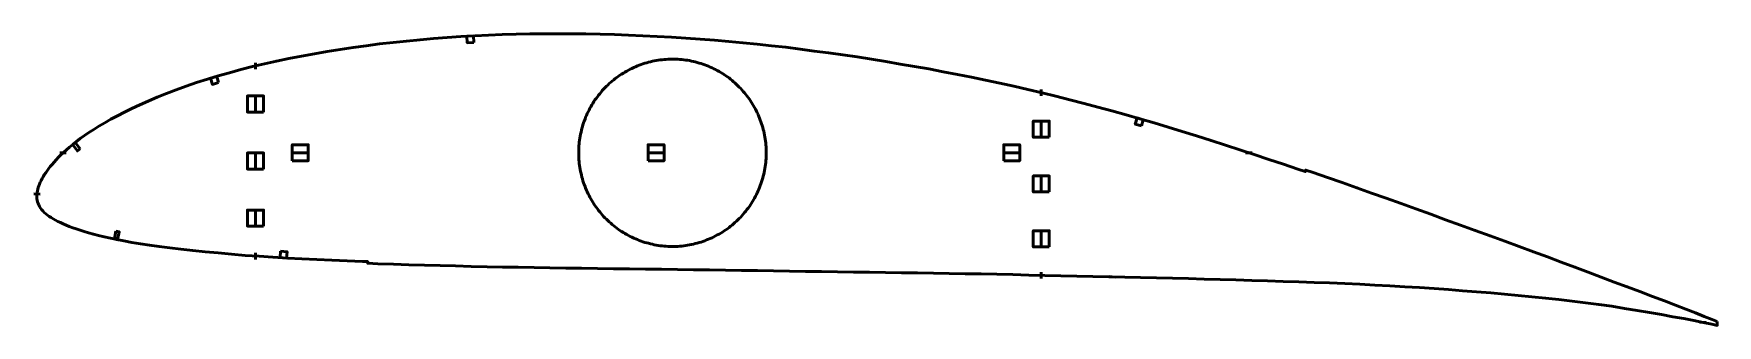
# Model space of a CAD drawing. Header units: metres. Extents: x -4 to 1046, y -7 to 174.
import ezdxf

# ---------------------------------------------------------------- set-up
doc = ezdxf.new("R2010")
doc.units = ezdxf.units.M
doc.layers.add('Layer', color=1, linetype='Continuous', lineweight=50)

msp = doc.modelspace()

# ---------------------------------------------------------------- linework, layer by layer
at = {"layer": 'Layer'}
for p, q in [((394.7, 158.4), (394.7, 158.9)), ((134.7, 152.1), (134.7, 156.1)), ((624.7, 135.4), (624.7, 139.4)), ((134.7, 135.9), (134.7, 124.9)), ((624.7, 120.2), (624.7, 109.2)), ((16.7, 100), (12.7, 100)), ((134.7, 100.4), (134.7, 89.4)), ((168.1, 100), (157.1, 100)), ((336.3, 100), (335.8, 100)), ((390, 100), (379, 100)), ((453.2, 100), (453.7, 100)), ((611.8, 100), (600.8, 100)), ((752.2, 100), (756.2, 100)), ((624.7, 86.1), (624.7, 75.1)), ((0.4, 74.2), (-3.6, 74.5)), ((134.7, 64.8), (134.7, 53.8)), ((624.7, 51.9), (624.7, 40.9)), ((134.7, 37.6), (134.7, 33.6)), ((394.7, 41.6), (394.7, 41.1)), ((624.7, 25.7), (624.7, 21.7)), ((667.1, 22.9), (671.1, 22.5)), ((972.1, 23.3), (971.9, 22.8)), ((967.4, 6.6), (967.4, 6.1)), ((1007, 0.5), (1006.9, 0)), ((1009.5, 9.1), (1009.3, 8.7)), ((1028.2, 2), (1028, 1.5)), ((1026.7, -3.1), (1026.6, -3.6)), ((1035.3, -5.5), (1039.3, -5.8))]:
    msp.add_line(p, q, dxfattribs=at)
for points in [[(1046.3, -5.2), (1043.2, -3.9), (1038.2, -1.9), (1032.7, 0.2), (1026.8, 2.5), (1020.3, 5), (1013.3, 7.7), (1005.9, 10.5), (998.1, 13.5), (990.2, 16.5), (982.1, 19.5), (974, 22.5), (965.8, 25.6), (957.5, 28.8), (949, 31.9), (940.5, 35.1), (931.7, 38.3), (922.8, 41.6), (913.8, 44.9), (904.6, 48.2), (895.4, 51.6), (886.1, 55), (876.9, 58.3), (867.6, 61.7), (858.4, 65), (849.1, 68.4), (839.9, 71.7), (830.7, 74.9), (821.6, 78.2), (812.4, 81.4), (803.3, 84.6), (794.2, 87.7), (789.7, 89.2), (789.4, 88.3), (784.8, 89.8), (775.7, 92.9), (766.7, 95.9), (757.6, 98.9), (748.6, 101.8), (739.6, 104.8), (730.6, 107.6), (721.6, 110.5), (712.7, 113.3), (703.9, 116), (695.1, 118.6), (686.3, 121.2), (677.6, 123.7), (668.8, 126.1), (660.1, 128.5), (651.4, 130.8), (642.6, 133), (633.9, 135.2), (625.2, 137.3), (616.4, 139.4), (607.6, 141.4), (598.9, 143.3), (590, 145.2), (581.2, 147.1), (572.4, 148.8), (563.5, 150.5), (554.6, 152.2), (545.7, 153.8), (536.8, 155.3), (527.9, 156.8), (518.9, 158.3), (510, 159.7), (501, 161), (492.1, 162.2), (483.2, 163.4), (474.3, 164.6), (465.4, 165.7), (456.5, 166.7), (447.6, 167.6), (438.7, 168.5), (429.8, 169.3), (420.9, 170.1), (412, 170.8), (403, 171.4), (394.1, 172), (385.2, 172.5), (376.3, 172.9), (367.4, 173.3), (358.6, 173.6), (349.7, 173.8), (340.8, 174), (332, 174.1), (323.2, 174.2), (314.5, 174.2), (305.8, 174.1), (297.2, 173.9), (288.6, 173.6), (280, 173.3), (271.4, 172.9), (262.8, 172.4), (254.3, 171.8), (245.8, 171.1), (237.3, 170.4), (228.8, 169.6), (220.5, 168.7), (212.1, 167.8), (203.8, 166.7), (195.6, 165.6), (187.5, 164.4), (179.4, 163.1), (171.4, 161.7), (163.4, 160.2), (155.5, 158.7), (147.8, 157.1), (140.3, 155.4), (132.8, 153.7), (125.6, 151.9), (118.5, 149.9), (111.5, 147.9), (104.7, 145.8), (98, 143.7), (91.5, 141.5), (85.3, 139.2), (79.2, 136.9), (73.4, 134.6), (67.8, 132.2), (62.6, 129.9), (57.6, 127.6), (53, 125.3), (48.6, 123.1), (44.5, 120.9), (40.7, 118.7), (37.1, 116.6), (33.9, 114.6), (30.8, 112.6), (28, 110.7), (25.4, 108.8), (23, 107), (20.8, 105.2), (18.7, 103.5), (16.8, 101.9), (15, 100.2), (13.3, 98.7), (11.8, 97.2), (10.4, 95.7), (9.1, 94.2), (7.9, 92.8), (6.7, 91.5), (5.7, 90.1), (4.7, 88.8), (3.9, 87.6), (3, 86.3), (2.3, 85.1), (1.6, 84), (1, 82.8), (0.5, 81.6), (0, 80.5), (-0.5, 79.4), (-0.8, 78.4), (-1.1, 77.3), (-1.3, 76.3), (-1.5, 75.3), (-1.6, 74.2), (-1.7, 73.3), (-1.7, 72.4), (-1.6, 71.4), (-1.5, 70.4), (-1.2, 69.5), (-0.9, 68.5), (-0.5, 67.5), (0, 66.6), (0.6, 65.6), (1.3, 64.7), (2.1, 63.8), (3, 62.9), (3.9, 62), (4.9, 61.2), (6.1, 60.4), (7.3, 59.6), (8.6, 58.8), (10, 58), (11.5, 57.2), (13.1, 56.5), (14.8, 55.7), (16.6, 54.9), (18.6, 54.1), (20.7, 53.3), (22.9, 52.6), (25.3, 51.8), (27.9, 51), (30.6, 50.2), (33.6, 49.3), (36.9, 48.5), (40.4, 47.6), (44.2, 46.8), (48.3, 45.9), (52.7, 45.1), (57.6, 44.2), (62.9, 43.3), (68.6, 42.5), (74.7, 41.6), (81.3, 40.7), (88.2, 39.9), (95.6, 39.1), (103.4, 38.3), (111.5, 37.6), (119.8, 36.8), (128.3, 36.1), (136.9, 35.5), (145.6, 34.9), (154.6, 34.4), (163.7, 33.9), (173, 33.5), (182.4, 33.1), (191.9, 32.7), (201.5, 32.3), (204.7, 32.2), (204.7, 31.2), (211.1, 30.9), (220.7, 30.6), (230.4, 30.3), (240, 30), (249.8, 29.7), (259.5, 29.5), (269.3, 29.2), (279.1, 29), (288.8, 28.8), (298.6, 28.7), (308.4, 28.5), (318.3, 28.4), (328.2, 28.2), (338.1, 28.1), (348, 27.9), (358, 27.8), (368, 27.7), (377.9, 27.5), (387.9, 27.4), (397.9, 27.2), (407.9, 27.1), (417.9, 27), (427.8, 26.8), (437.8, 26.7), (447.8, 26.6), (457.8, 26.4), (467.8, 26.3), (477.8, 26.1), (487.7, 26), (497.7, 25.9), (507.7, 25.7), (517.7, 25.6), (527.6, 25.5), (537.6, 25.3), (547.5, 25.2), (557.5, 25), (567.4, 24.9), (577.3, 24.7), (587.2, 24.5), (597.1, 24.3), (607.1, 24.1), (617, 23.8), (627, 23.6), (636.9, 23.4), (646.9, 23.2), (656.9, 23), (666.8, 22.8), (676.8, 22.5), (686.7, 22.3), (696.7, 22.1), (706.6, 21.8), (716.5, 21.6), (726.4, 21.3), (736.2, 21.1), (746.1, 20.8), (756, 20.5), (765.8, 20.2), (775.6, 19.9), (785.3, 19.6), (794.9, 19.2), (804.5, 18.9), (814, 18.5), (823.4, 18.1), (832.8, 17.6), (842.1, 17.1), (851.4, 16.5), (860.7, 16), (869.7, 15.5), (878.6, 14.9), (887.4, 14.1), (896.2, 13.4), (905, 12.7), (913.6, 12), (922.2, 11.1), (930.7, 10.3), (939.2, 9.5), (947.5, 8.6), (955.8, 7.6), (964.2, 6.5), (972.5, 5.5), (980.6, 4.4), (988.5, 3.1), (996.4, 1.8), (1004.1, 0.5), (1011.6, -0.8), (1018.7, -2.1), (1025.4, -3.3), (1031.7, -4.5), (1037.6, -5.7), (1043, -6.8), (1046.3, -7.5)], [(453.2, 100), (453.2, 101.2), (453.2, 102.5), (453.1, 103.7), (453, 104.9), (452.9, 106.1), (452.8, 107.3), (452.6, 108.6), (452.4, 109.8), (452.2, 111), (451.9, 112.2), (451.7, 113.4), (451.4, 114.6), (451.1, 115.7), (450.7, 116.9), (450.3, 118.1), (449.9, 119.3), (449.5, 120.4), (449.1, 121.6), (448.6, 122.7), (448.1, 123.8), (447.6, 124.9), (447.1, 126), (446.5, 127.1), (445.9, 128.2), (445.3, 129.3), (444.7, 130.3), (444.1, 131.4), (443.4, 132.4), (442.7, 133.4), (442, 134.4), (441.2, 135.4), (440.5, 136.3), (439.7, 137.3), (438.9, 138.2), (438.1, 139.2), (437.3, 140.1), (436.4, 140.9), (435.5, 141.8), (434.7, 142.6), (433.7, 143.5), (432.8, 144.3), (431.9, 145.1), (430.9, 145.8), (430, 146.6), (429, 147.3), (428, 148), (426.9, 148.7), (425.9, 149.4), (424.9, 150), (423.8, 150.6), (422.7, 151.2), (421.6, 151.8), (420.5, 152.4), (419.4, 152.9), (418.3, 153.4), (417.2, 153.9), (416, 154.3), (414.9, 154.8), (413.7, 155.2), (412.6, 155.6), (411.4, 155.9), (410.2, 156.3), (409, 156.6), (407.8, 156.9), (406.6, 157.1), (405.4, 157.4), (404.2, 157.6), (403, 157.8), (401.8, 157.9), (400.6, 158.1), (399.3, 158.2), (398.1, 158.3), (396.9, 158.3), (395.7, 158.3), (394.4, 158.4), (393.2, 158.3), (392, 158.3), (390.7, 158.2), (389.5, 158.1), (388.3, 158), (387.1, 157.9), (385.9, 157.7), (384.6, 157.5), (383.4, 157.3), (382.2, 157), (381, 156.7), (379.8, 156.4), (378.7, 156.1), (377.5, 155.8), (376.3, 155.4), (375.2, 155), (374, 154.6), (372.9, 154.1), (371.7, 153.6), (370.6, 153.2), (369.5, 152.6), (368.4, 152.1), (367.3, 151.5), (366.2, 150.9), (365.1, 150.3), (364.1, 149.7), (363, 149), (362, 148.4), (361, 147.7), (360, 147), (359, 146.2), (358.1, 145.5), (357.1, 144.7), (356.2, 143.9), (355.3, 143.1), (354.4, 142.2), (353.5, 141.4), (352.6, 140.5), (351.8, 139.6), (351, 138.7), (350.2, 137.8), (349.4, 136.8), (348.6, 135.9), (347.9, 134.9), (347.1, 133.9), (346.4, 132.9), (345.7, 131.9), (345.1, 130.8), (344.5, 129.8), (343.8, 128.7), (343.2, 127.7), (342.7, 126.6), (342.1, 125.5), (341.6, 124.4), (341.1, 123.2), (340.6, 122.1), (340.2, 121), (339.7, 119.8), (339.3, 118.7), (338.9, 117.5), (338.6, 116.3), (338.3, 115.2), (338, 114), (337.7, 112.8), (337.4, 111.6), (337.2, 110.4), (337, 109.2), (336.8, 107.9), (336.6, 106.7), (336.5, 105.5), (336.4, 104.3), (336.3, 103.1), (336.3, 101.8), (336.3, 100.6), (336.3, 99.4), (336.3, 98.2), (336.3, 96.9), (336.4, 95.7), (336.5, 94.5), (336.6, 93.3), (336.8, 92.1), (337, 90.8), (337.2, 89.6), (337.4, 88.4), (337.7, 87.2), (338, 86), (338.3, 84.8), (338.6, 83.7), (338.9, 82.5), (339.3, 81.3), (339.7, 80.2), (340.2, 79), (340.6, 77.9), (341.1, 76.8), (341.6, 75.6), (342.1, 74.5), (342.7, 73.4), (343.2, 72.3), (343.8, 71.3), (344.5, 70.2), (345.1, 69.2), (345.7, 68.1), (346.4, 67.1), (347.1, 66.1), (347.9, 65.1), (348.6, 64.1), (349.4, 63.2), (350.2, 62.2), (351, 61.3), (351.8, 60.4), (352.6, 59.5), (353.5, 58.6), (354.4, 57.8), (355.3, 56.9), (356.2, 56.1), (357.1, 55.3), (358.1, 54.5), (359, 53.8), (360, 53), (361, 52.3), (362, 51.6), (363, 51), (364.1, 50.3), (365.1, 49.7), (366.2, 49.1), (367.3, 48.5), (368.4, 47.9), (369.5, 47.4), (370.6, 46.8), (371.7, 46.4), (372.9, 45.9), (374, 45.4), (375.2, 45), (376.3, 44.6), (377.5, 44.2), (378.7, 43.9), (379.8, 43.6), (381, 43.3), (382.2, 43), (383.4, 42.7), (384.6, 42.5), (385.9, 42.3), (387.1, 42.1), (388.3, 42), (389.5, 41.9), (390.7, 41.8), (392, 41.7), (393.2, 41.7), (394.4, 41.6), (395.7, 41.7), (396.9, 41.7), (398.1, 41.7), (399.3, 41.8), (400.6, 41.9), (401.8, 42.1), (403, 42.2), (404.2, 42.4), (405.4, 42.6), (406.6, 42.9), (407.8, 43.1), (409, 43.4), (410.2, 43.7), (411.4, 44.1), (412.6, 44.4), (413.7, 44.8), (414.9, 45.2), (416, 45.7), (417.2, 46.1), (418.3, 46.6), (419.4, 47.1), (420.5, 47.6), (421.6, 48.2), (422.7, 48.8), (423.8, 49.4), (424.9, 50), (425.9, 50.6), (426.9, 51.3), (428, 52), (429, 52.7), (430, 53.4), (430.9, 54.2), (431.9, 54.9), (432.8, 55.7), (433.7, 56.5), (434.7, 57.4), (435.5, 58.2), (436.4, 59.1), (437.3, 59.9), (438.1, 60.8), (438.9, 61.8), (439.7, 62.7), (440.5, 63.7), (441.2, 64.6), (442, 65.6), (442.7, 66.6), (443.4, 67.6), (444.1, 68.6), (444.7, 69.7), (445.3, 70.7), (445.9, 71.8), (446.5, 72.9), (447.1, 74), (447.6, 75.1), (448.1, 76.2), (448.6, 77.3), (449.1, 78.4), (449.5, 79.6), (449.9, 80.7), (450.3, 81.9), (450.7, 83.1), (451.1, 84.3), (451.4, 85.4), (451.7, 86.6), (451.9, 87.8), (452.2, 89), (452.4, 90.2), (452.6, 91.4), (452.8, 92.7), (452.9, 93.9), (453, 95.1), (453.1, 96.3), (453.2, 97.5), (453.2, 98.8), (453.2, 100)]]:
    msp.add_lwpolyline(points, close=True, dxfattribs=at)
for points in [[(270.8, 168.8), (266.8, 168.6), (266.6, 172.6), (270.6, 172.8), (270.8, 168.8)], [(111.7, 143.8), (107.8, 142.6), (106.7, 146.5), (110.5, 147.6), (111.7, 143.8)], [(139.7, 125.4), (129.7, 125.4), (129.7, 135.4), (139.7, 135.4), (139.7, 125.4)], [(629.7, 109.7), (619.7, 109.7), (619.7, 119.7), (629.7, 119.7), (629.7, 109.7)], [(687.2, 116.7), (683.3, 117.9), (684.5, 121.7), (688.3, 120.6), (687.2, 116.7)], [(25.3, 102.5), (23.7, 101.2), (20.6, 105.1), (22.2, 106.4), (25.3, 102.5)], [(157.6, 95), (157.6, 105), (167.6, 105), (167.6, 95), (157.6, 95)], [(379.5, 95), (379.5, 105), (389.5, 105), (389.5, 95), (379.5, 95)], [(601.3, 95), (601.3, 105), (611.3, 105), (611.3, 95), (601.3, 95)], [(139.7, 89.9), (129.7, 89.9), (129.7, 99.9), (139.7, 99.9), (139.7, 89.9)], [(629.7, 75.6), (619.7, 75.6), (619.7, 85.6), (629.7, 85.6), (629.7, 75.6)], [(139.7, 54.3), (129.7, 54.3), (129.7, 64.3), (139.7, 64.3), (139.7, 54.3)], [(47.7, 51.1), (49.7, 50.7), (48.6, 45.8), (46.7, 46.3), (47.7, 51.1)], [(629.7, 41.4), (619.7, 41.4), (619.7, 51.4), (629.7, 51.4), (629.7, 41.4)], [(150.4, 38.7), (154.4, 38.4), (154.1, 34.4), (150.1, 34.7), (150.4, 38.7)]]:
    msp.add_lwpolyline(points, dxfattribs=at)

doc.saveas('drawing.dxf')
